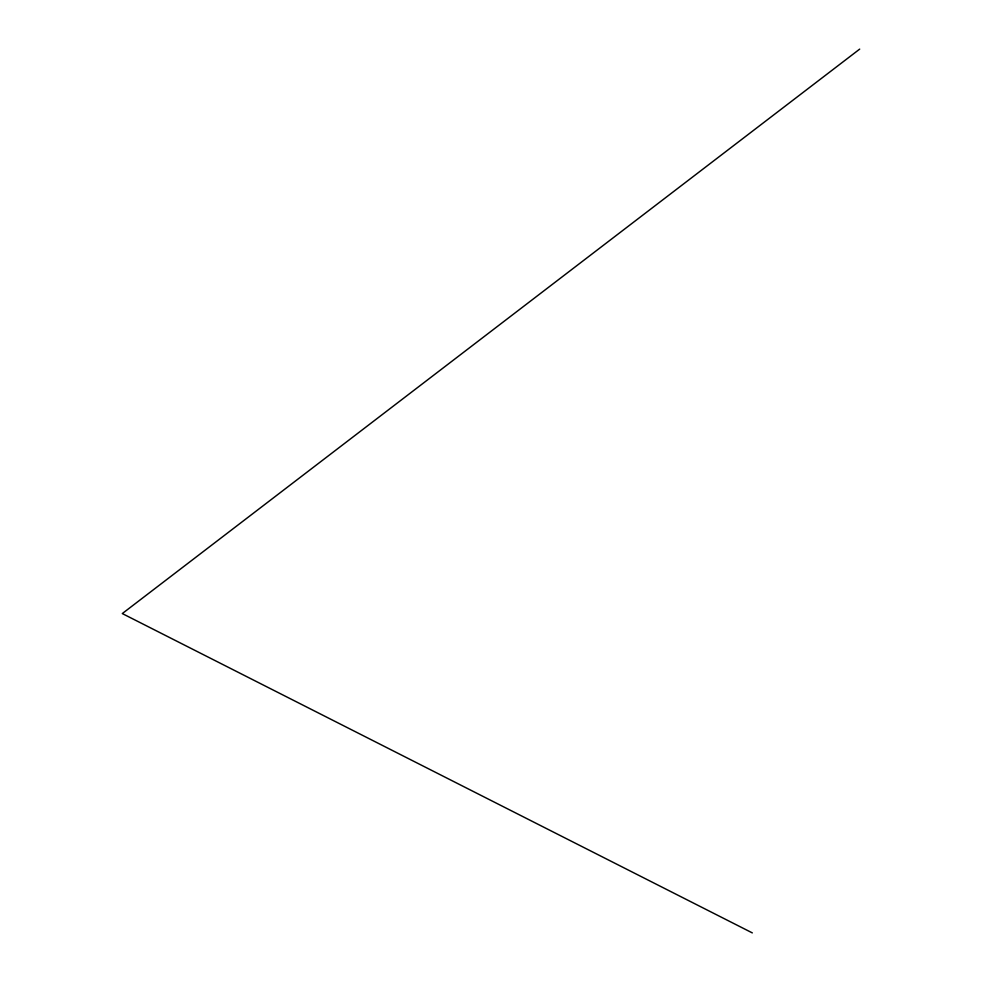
<?xml version="1.0" encoding="UTF-8"?>
<svg xmlns="http://www.w3.org/2000/svg" width="982" height="982" viewBox="0 0 982 982"><rect width="100%" height="100%" fill="white"/><g stroke="black" fill="none" stroke-linecap="round" stroke-linejoin="round"><path stroke-width="1.47" d="M859.704 49.1L122.296 613.566L752.322 932.9"/></g></svg>
